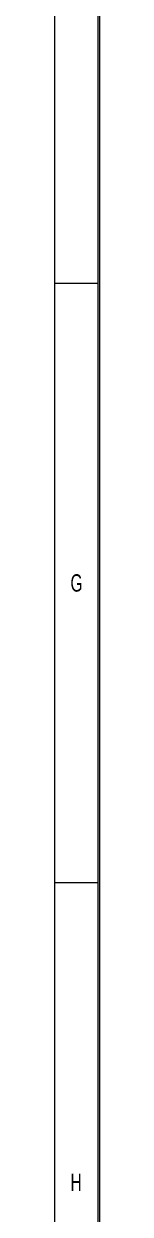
# Paper-space layout 'Blatt1' of a CAD drawing. Header units: millimetres. Extents: x 0 to 1189, y 0 to 841.
# Drawn here: x 1178 to 1183.2, y 313.2 to 450.4 of the extents above; entities that cross this region are included whole.
import ezdxf

# ---------------------------------------------------------------- set-up
doc = ezdxf.new("R2010")
doc.units = ezdxf.units.MM
doc.layers.add('1', color=7, linetype='Continuous')
doc.styles.add('SLDTEXTSTYLE0', font='TXT', dxfattribs={"width": 0.675})

psp = doc.layouts.new('Blatt1')

# ---------------------------------------------------------------- linework, layer by layer
at = {"layer": '1', "color": 7, "lineweight": 18}
for p, q in [((1183, 835), (1183, 6)), ((1178, 830), (1178, 83.023)), ((1183, 420.5), (1178, 420.5)), ((1183, 351.417), (1178, 351.417))]:
    psp.add_line(p, q, dxfattribs=at)
at = {"layer": '1', "lineweight": 18}
psp.add_line((1183.2, 835.2), (1183.2, 5.8), dxfattribs=at)

# ---------------------------------------------------------------- texts
at = {"layer": '1', "char_height": 2, "attachment_point": 2, "style": 'SLDTEXTSTYLE0'}
for s, insert in [('G', (1180.547, 386.981)), ('H', (1180.498, 317.898))]:
    psp.add_mtext(s, dxfattribs=dict(at, insert=insert))

doc.saveas('drawing.dxf')
